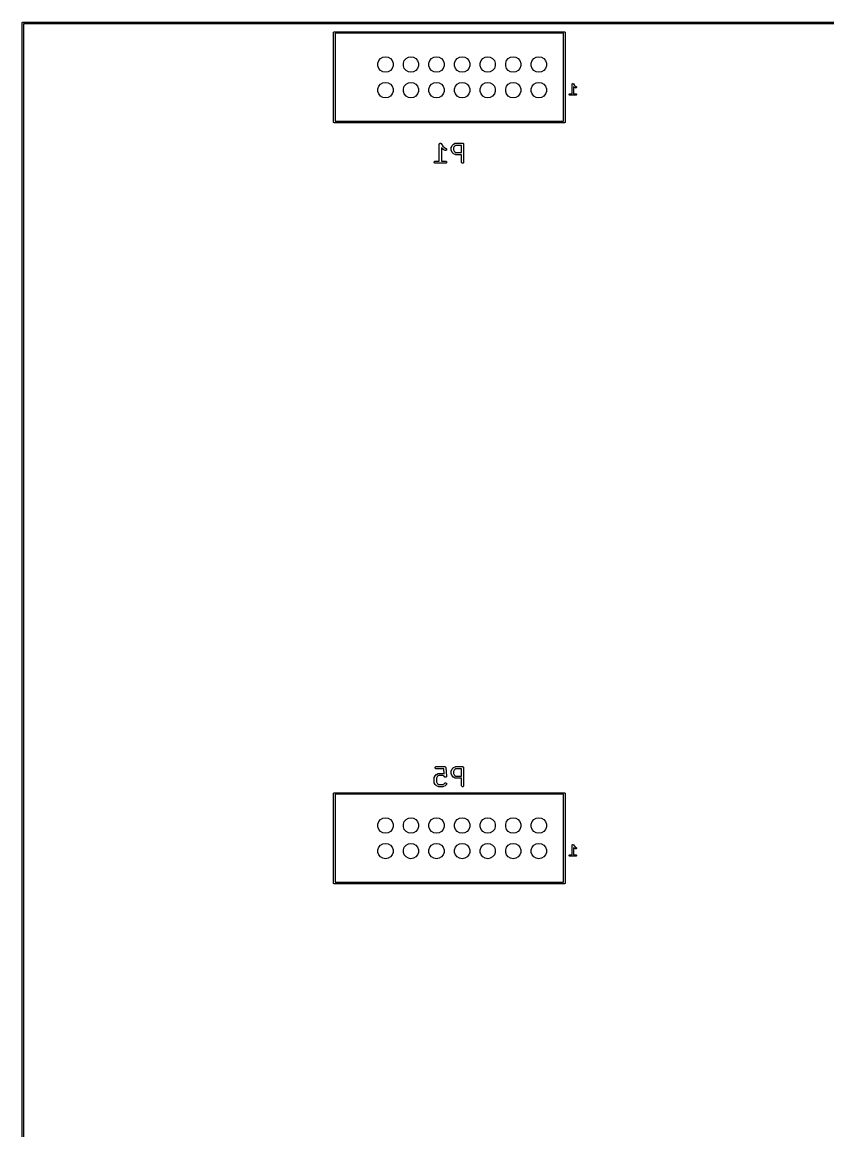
# Model space of a CAD drawing. Extents: x 25 to 346, y -457 to -16.
# Drawn here: x 25.3 to 105.4, y -126.5 to -16.4 of the extents above; entities that cross this region are included whole.
import ezdxf

# ---------------------------------------------------------------- set-up
doc = ezdxf.new("R2010")
doc.units = 0
doc.header["$MEASUREMENT"] = 0
doc.layers.add('BLACK', color=7, linetype='CONTINUOUS')

msp = doc.modelspace()

# ---------------------------------------------------------------- linework, layer by layer
at = {"layer": 'Black'}
for p, q in [((25.325, -16.51), (25.3261, -16.5035)), ((25.3261, -16.497), (25.3284, -16.4908)), ((25.3261, -16.5035), (25.3261, -16.497)), ((25.3284, -16.4908), (25.3295, -16.4843)), ((25.3295, -16.4843), (25.3328, -16.4787)), ((25.3328, -16.4787), (25.335, -16.4725)), ((25.335, -16.4725), (25.3393, -16.4675)), ((25.3393, -16.4675), (25.3425, -16.4618)), ((25.3425, -16.4618), (25.3476, -16.4576)), ((25.3476, -16.4576), (25.3518, -16.4525)), ((25.3518, -16.4525), (25.3575, -16.4493)), ((25.3575, -16.4493), (25.3625, -16.445)), ((25.3625, -16.445), (25.3687, -16.4428)), ((25.3687, -16.4428), (25.3743, -16.4395)), ((25.3743, -16.4395), (25.3808, -16.4384)), ((25.3808, -16.4384), (25.387, -16.4361)), ((25.387, -16.4361), (25.3935, -16.4361)), ((25.3935, -16.4361), (25.4, -16.435)), ((25.4, -16.435), (345.44, -16.435)), ((25.325, -456.565), (25.325, -16.51)), ((25.475, -16.585), (25.475, -456.49)), ((345.365, -16.585), (25.475, -16.585)), ((56.2622, -17.4625), (56.2633, -17.456)), ((56.2622, -26.3525), (56.2622, -17.4625)), ((56.2633, -17.4495), (56.2656, -17.4433)), ((56.2633, -17.456), (56.2633, -17.4495)), ((56.2656, -17.4433), (56.2667, -17.4368)), ((56.2667, -17.4368), (56.27, -17.4312)), ((56.27, -17.4312), (56.2722, -17.425)), ((56.2722, -17.425), (56.2765, -17.42)), ((56.2765, -17.42), (56.2797, -17.4143)), ((56.2797, -17.4143), (56.2848, -17.4101)), ((56.2848, -17.4101), (56.289, -17.405)), ((56.289, -17.405), (56.2947, -17.4018)), ((56.2947, -17.4018), (56.2997, -17.3975)), ((56.2997, -17.3975), (56.3059, -17.3953)), ((56.3059, -17.3953), (56.3115, -17.392)), ((56.3115, -17.392), (56.318, -17.3909)), ((56.318, -17.3909), (56.3242, -17.3886)), ((56.3242, -17.3886), (56.3307, -17.3886)), ((56.3307, -17.3886), (56.3372, -17.3875)), ((56.3372, -17.3875), (79.1972, -17.3875)), ((56.4122, -17.5375), (56.4122, -26.2775)), ((79.1222, -17.5375), (56.4122, -17.5375)), ((79.1222, -26.2775), (79.1222, -17.5375)), ((79.1972, -17.3875), (79.2037, -17.3886)), ((79.2037, -17.3886), (79.2102, -17.3886)), ((79.2102, -17.3886), (79.2164, -17.3909)), ((79.2164, -17.3909), (79.2229, -17.392)), ((79.2229, -17.392), (79.2285, -17.3953)), ((79.2285, -17.3953), (79.2347, -17.3975)), ((79.2347, -17.3975), (79.2397, -17.4018)), ((79.2397, -17.4018), (79.2454, -17.405)), ((79.2454, -17.405), (79.2496, -17.4101)), ((79.2496, -17.4101), (79.2547, -17.4143)), ((79.2547, -17.4143), (79.2579, -17.42)), ((79.2579, -17.42), (79.2622, -17.425)), ((79.2622, -17.425), (79.2644, -17.4312)), ((79.2644, -17.4312), (79.2677, -17.4368)), ((79.2677, -17.4368), (79.2688, -17.4433)), ((79.2688, -17.4433), (79.2711, -17.4495)), ((79.2711, -17.4495), (79.2711, -17.456)), ((79.2711, -17.456), (79.2722, -17.4625)), ((79.2722, -17.4625), (79.2722, -26.3525)), ((60.6639, -20.5047), (60.7548, -20.255)), ((60.6639, -20.7703), (60.6639, -20.5047)), ((60.7548, -21.02), (60.6639, -20.7703)), ((60.7548, -20.255), (60.9255, -20.0515)), ((60.9255, -20.0515), (61.1556, -19.9187)), ((61.1556, -19.9187), (61.4172, -19.8726)), ((61.4172, -19.8726), (61.6788, -19.9187)), ((61.6788, -19.9187), (61.9089, -20.0515)), ((61.9089, -20.0515), (62.0796, -20.255)), ((62.0796, -20.255), (62.1705, -20.5047)), ((62.1705, -20.7703), (62.0796, -21.02)), ((62.1705, -20.5047), (62.1705, -20.7703)), ((63.2039, -20.5047), (63.2948, -20.255)), ((63.2039, -20.7703), (63.2039, -20.5047)), ((63.2948, -21.02), (63.2039, -20.7703)), ((63.2948, -20.255), (63.4655, -20.0515)), ((63.4655, -20.0515), (63.6956, -19.9187)), ((63.6956, -19.9187), (63.9572, -19.8726)), ((63.9572, -19.8726), (64.2188, -19.9187)), ((64.2188, -19.9187), (64.4489, -20.0515)), ((64.4489, -20.0515), (64.6196, -20.255)), ((64.6196, -20.255), (64.7105, -20.5047)), ((64.7105, -20.7703), (64.6196, -21.02)), ((64.7105, -20.5047), (64.7105, -20.7703)), ((65.7439, -20.5047), (65.8348, -20.255)), ((65.7439, -20.7703), (65.7439, -20.5047)), ((65.8348, -21.02), (65.7439, -20.7703)), ((65.8348, -20.255), (66.0055, -20.0515)), ((66.0055, -20.0515), (66.2356, -19.9187)), ((66.2356, -19.9187), (66.4972, -19.8726)), ((66.4972, -19.8726), (66.7588, -19.9187)), ((66.7588, -19.9187), (66.9889, -20.0515)), ((66.9889, -20.0515), (67.1596, -20.255)), ((67.1596, -20.255), (67.2505, -20.5047)), ((67.2505, -20.7703), (67.1596, -21.02)), ((67.2505, -20.5047), (67.2505, -20.7703)), ((68.2839, -20.5047), (68.3748, -20.255)), ((68.2839, -20.7703), (68.2839, -20.5047)), ((68.3748, -21.02), (68.2839, -20.7703)), ((68.3748, -20.255), (68.5455, -20.0515)), ((68.5455, -20.0515), (68.7756, -19.9187)), ((68.7756, -19.9187), (69.0372, -19.8726)), ((69.0372, -19.8726), (69.2988, -19.9187)), ((69.2988, -19.9187), (69.5289, -20.0515)), ((69.5289, -20.0515), (69.6996, -20.255)), ((69.6996, -20.255), (69.7905, -20.5047)), ((69.7905, -20.7703), (69.6996, -21.02)), ((69.7905, -20.5047), (69.7905, -20.7703)), ((70.8239, -20.5047), (70.9148, -20.255)), ((70.8239, -20.7703), (70.8239, -20.5047)), ((70.9148, -21.02), (70.8239, -20.7703)), ((70.9148, -20.255), (71.0855, -20.0515)), ((71.0855, -20.0515), (71.3156, -19.9187)), ((71.3156, -19.9187), (71.5772, -19.8726)), ((71.5772, -19.8726), (71.8388, -19.9187)), ((71.8388, -19.9187), (72.0689, -20.0515)), ((72.0689, -20.0515), (72.2396, -20.255)), ((72.2396, -20.255), (72.3305, -20.5047)), ((72.3305, -20.7703), (72.2396, -21.02)), ((72.3305, -20.5047), (72.3305, -20.7703)), ((73.3639, -20.5047), (73.4548, -20.255)), ((73.3639, -20.7703), (73.3639, -20.5047)), ((73.4548, -21.02), (73.3639, -20.7703)), ((73.4548, -20.255), (73.6255, -20.0515)), ((73.6255, -20.0515), (73.8556, -19.9187)), ((73.8556, -19.9187), (74.1172, -19.8726)), ((74.1172, -19.8726), (74.3788, -19.9187)), ((74.3788, -19.9187), (74.6089, -20.0515)), ((74.6089, -20.0515), (74.7796, -20.255)), ((74.7796, -20.255), (74.8705, -20.5047)), ((74.8705, -20.7703), (74.7796, -21.02)), ((74.8705, -20.5047), (74.8705, -20.7703)), ((75.9039, -20.5047), (75.9948, -20.255)), ((75.9039, -20.7703), (75.9039, -20.5047)), ((75.9948, -21.02), (75.9039, -20.7703)), ((75.9948, -20.255), (76.1655, -20.0515)), ((76.1655, -20.0515), (76.3956, -19.9187)), ((76.3956, -19.9187), (76.6572, -19.8726)), ((76.6572, -19.8726), (76.9188, -19.9187)), ((76.9188, -19.9187), (77.1489, -20.0515)), ((77.1489, -20.0515), (77.3196, -20.255)), ((77.3196, -20.255), (77.4105, -20.5047)), ((77.4105, -20.7703), (77.3196, -21.02)), ((77.4105, -20.5047), (77.4105, -20.7703)), ((60.9255, -21.2235), (60.7548, -21.02)), ((61.1556, -21.3563), (60.9255, -21.2235)), ((61.4172, -21.4024), (61.1556, -21.3563)), ((61.6788, -21.3563), (61.4172, -21.4024)), ((61.9089, -21.2235), (61.6788, -21.3563)), ((62.0796, -21.02), (61.9089, -21.2235)), ((63.4655, -21.2235), (63.2948, -21.02)), ((63.6956, -21.3563), (63.4655, -21.2235)), ((63.9572, -21.4024), (63.6956, -21.3563)), ((64.2188, -21.3563), (63.9572, -21.4024)), ((64.4489, -21.2235), (64.2188, -21.3563)), ((64.6196, -21.02), (64.4489, -21.2235)), ((66.0055, -21.2235), (65.8348, -21.02)), ((66.2356, -21.3563), (66.0055, -21.2235)), ((66.4972, -21.4024), (66.2356, -21.3563)), ((66.7588, -21.3563), (66.4972, -21.4024)), ((66.9889, -21.2235), (66.7588, -21.3563)), ((67.1596, -21.02), (66.9889, -21.2235)), ((68.5455, -21.2235), (68.3748, -21.02)), ((68.7756, -21.3563), (68.5455, -21.2235)), ((69.0372, -21.4024), (68.7756, -21.3563)), ((69.2988, -21.3563), (69.0372, -21.4024)), ((69.5289, -21.2235), (69.2988, -21.3563)), ((69.6996, -21.02), (69.5289, -21.2235)), ((71.0855, -21.2235), (70.9148, -21.02)), ((71.3156, -21.3563), (71.0855, -21.2235)), ((71.5772, -21.4024), (71.3156, -21.3563)), ((71.8388, -21.3563), (71.5772, -21.4024)), ((72.0689, -21.2235), (71.8388, -21.3563)), ((72.2396, -21.02), (72.0689, -21.2235)), ((73.6255, -21.2235), (73.4548, -21.02)), ((73.8556, -21.3563), (73.6255, -21.2235)), ((74.1172, -21.4024), (73.8556, -21.3563)), ((74.3788, -21.3563), (74.1172, -21.4024)), ((74.6089, -21.2235), (74.3788, -21.3563)), ((74.7796, -21.02), (74.6089, -21.2235)), ((76.1655, -21.2235), (75.9948, -21.02)), ((76.3956, -21.3563), (76.1655, -21.2235)), ((76.6572, -21.4024), (76.3956, -21.3563)), ((76.9188, -21.3563), (76.6572, -21.4024)), ((77.1489, -21.2235), (76.9188, -21.3563)), ((77.3196, -21.02), (77.1489, -21.2235)), ((60.6639, -23.0447), (60.7548, -22.795)), ((60.6639, -23.3103), (60.6639, -23.0447)), ((60.7548, -22.795), (60.9255, -22.5915)), ((60.9255, -22.5915), (61.1556, -22.4587)), ((61.1556, -22.4587), (61.4172, -22.4126)), ((61.4172, -22.4126), (61.6788, -22.4587)), ((61.6788, -22.4587), (61.9089, -22.5915)), ((61.9089, -22.5915), (62.0796, -22.795)), ((62.0796, -22.795), (62.1705, -23.0447)), ((62.1705, -23.0447), (62.1705, -23.3103)), ((63.2039, -23.0447), (63.2948, -22.795)), ((63.2039, -23.3103), (63.2039, -23.0447)), ((63.2948, -22.795), (63.4655, -22.5915)), ((63.4655, -22.5915), (63.6956, -22.4587)), ((63.6956, -22.4587), (63.9572, -22.4126)), ((63.9572, -22.4126), (64.2188, -22.4587)), ((64.2188, -22.4587), (64.4489, -22.5915)), ((64.4489, -22.5915), (64.6196, -22.795)), ((64.6196, -22.795), (64.7105, -23.0447)), ((64.7105, -23.0447), (64.7105, -23.3103)), ((65.7439, -23.0447), (65.8348, -22.795)), ((65.7439, -23.3103), (65.7439, -23.0447)), ((65.8348, -22.795), (66.0055, -22.5915)), ((66.0055, -22.5915), (66.2356, -22.4587)), ((66.2356, -22.4587), (66.4972, -22.4126)), ((66.4972, -22.4126), (66.7588, -22.4587)), ((66.7588, -22.4587), (66.9889, -22.5915)), ((66.9889, -22.5915), (67.1596, -22.795)), ((67.1596, -22.795), (67.2505, -23.0447)), ((67.2505, -23.0447), (67.2505, -23.3103)), ((68.2839, -23.0447), (68.3748, -22.795)), ((68.2839, -23.3103), (68.2839, -23.0447)), ((68.3748, -22.795), (68.5455, -22.5915)), ((68.5455, -22.5915), (68.7756, -22.4587)), ((68.7756, -22.4587), (69.0372, -22.4126)), ((69.0372, -22.4126), (69.2988, -22.4587)), ((69.2988, -22.4587), (69.5289, -22.5915)), ((69.5289, -22.5915), (69.6996, -22.795)), ((69.6996, -22.795), (69.7905, -23.0447)), ((69.7905, -23.0447), (69.7905, -23.3103)), ((70.8239, -23.0447), (70.9148, -22.795)), ((70.8239, -23.3103), (70.8239, -23.0447)), ((70.9148, -22.795), (71.0855, -22.5915)), ((71.0855, -22.5915), (71.3156, -22.4587)), ((71.3156, -22.4587), (71.5772, -22.4126)), ((71.5772, -22.4126), (71.8388, -22.4587)), ((71.8388, -22.4587), (72.0689, -22.5915)), ((72.0689, -22.5915), (72.2396, -22.795)), ((72.2396, -22.795), (72.3305, -23.0447)), ((72.3305, -23.0447), (72.3305, -23.3103)), ((73.3639, -23.0447), (73.4548, -22.795)), ((73.3639, -23.3103), (73.3639, -23.0447)), ((73.4548, -22.795), (73.6255, -22.5915)), ((73.6255, -22.5915), (73.8556, -22.4587)), ((73.8556, -22.4587), (74.1172, -22.4126)), ((74.1172, -22.4126), (74.3788, -22.4587)), ((74.3788, -22.4587), (74.6089, -22.5915)), ((74.6089, -22.5915), (74.7796, -22.795)), ((74.7796, -22.795), (74.8705, -23.0447)), ((74.8705, -23.0447), (74.8705, -23.3103)), ((75.9039, -23.0447), (75.9948, -22.795)), ((75.9039, -23.3103), (75.9039, -23.0447)), ((75.9948, -22.795), (76.1655, -22.5915)), ((76.1655, -22.5915), (76.3956, -22.4587)), ((76.3956, -22.4587), (76.6572, -22.4126)), ((76.6572, -22.4126), (76.9188, -22.4587)), ((76.9188, -22.4587), (77.1489, -22.5915)), ((77.1489, -22.5915), (77.3196, -22.795)), ((77.3196, -22.795), (77.4105, -23.0447)), ((77.4105, -23.0447), (77.4105, -23.3103)), ((79.9622, -22.6099), (79.9629, -22.6058)), ((79.9622, -23.5349), (79.9622, -22.6099)), ((79.9627, -22.6016), (79.9652, -22.593)), ((79.9629, -22.6058), (79.9627, -22.6016)), ((79.9652, -22.593), (79.9667, -22.5842)), ((79.9667, -22.5842), (79.9688, -22.5806)), ((79.9688, -22.5806), (79.97, -22.5766)), ((79.97, -22.5766), (79.9753, -22.5694)), ((79.9753, -22.5694), (79.9797, -22.5617)), ((79.9797, -22.5617), (79.9829, -22.559)), ((79.9829, -22.559), (79.9854, -22.5556)), ((79.9854, -22.5556), (79.9928, -22.5507)), ((79.9928, -22.5507), (79.9997, -22.5449)), ((79.9997, -22.5449), (80.0036, -22.5435)), ((80.0036, -22.5435), (80.0071, -22.5412)), ((80.0071, -22.5412), (80.0158, -22.5391)), ((80.0158, -22.5391), (80.0242, -22.536)), ((80.0242, -22.536), (80.0283, -22.536)), ((80.0283, -22.536), (80.0324, -22.535)), ((80.0324, -22.535), (80.0413, -22.536)), ((80.0413, -22.536), (80.0502, -22.536)), ((80.0502, -22.536), (80.0541, -22.5374)), ((80.0541, -22.5374), (80.0583, -22.5379)), ((80.0583, -22.5379), (80.0663, -22.5419)), ((80.0663, -22.5419), (80.0747, -22.5449)), ((80.0747, -22.5449), (80.0779, -22.5476)), ((80.0779, -22.5476), (80.0816, -22.5494)), ((80.0816, -22.5494), (80.0878, -22.5559)), ((80.0878, -22.5559), (80.0947, -22.5617)), ((80.0947, -22.5617), (80.0967, -22.5653)), ((80.0967, -22.5653), (80.0996, -22.5683)), ((80.0996, -22.5683), (80.1907, -22.705)), ((80.1746, -22.901), (80.1122, -22.8386)), ((80.1122, -22.8386), (80.1122, -23.5349)), ((80.1845, -22.9079), (80.1746, -22.901)), ((80.1941, -22.9151), (80.1845, -22.9079)), ((80.1907, -22.705), (80.2721, -22.7863)), ((80.2894, -22.9627), (80.1941, -22.9151)), ((80.2721, -22.7863), (80.3565, -22.8285)), ((80.3143, -22.9701), (80.2894, -22.9627)), ((80.3403, -22.9685), (80.3143, -22.9701)), ((80.3642, -22.9582), (80.3403, -22.9685)), ((80.3565, -22.8285), (80.3774, -22.844)), ((80.3832, -22.9403), (80.3642, -22.9582)), ((80.3774, -22.844), (80.3917, -22.8658)), ((80.3948, -22.917), (80.3832, -22.9403)), ((80.3917, -22.8658), (80.3978, -22.8911)), ((80.3978, -22.8911), (80.3948, -22.917)), ((60.7548, -23.56), (60.6639, -23.3103)), ((60.9255, -23.7635), (60.7548, -23.56)), ((61.1556, -23.8963), (60.9255, -23.7635)), ((61.4172, -23.9424), (61.1556, -23.8963)), ((61.6788, -23.8963), (61.4172, -23.9424)), ((61.9089, -23.7635), (61.6788, -23.8963)), ((62.0796, -23.56), (61.9089, -23.7635)), ((62.1705, -23.3103), (62.0796, -23.56)), ((63.2948, -23.56), (63.2039, -23.3103)), ((63.4655, -23.7635), (63.2948, -23.56)), ((63.6956, -23.8963), (63.4655, -23.7635)), ((63.9572, -23.9424), (63.6956, -23.8963)), ((64.2188, -23.8963), (63.9572, -23.9424)), ((64.4489, -23.7635), (64.2188, -23.8963)), ((64.6196, -23.56), (64.4489, -23.7635)), ((64.7105, -23.3103), (64.6196, -23.56)), ((65.8348, -23.56), (65.7439, -23.3103)), ((66.0055, -23.7635), (65.8348, -23.56)), ((66.2356, -23.8963), (66.0055, -23.7635)), ((66.4972, -23.9424), (66.2356, -23.8963)), ((66.7588, -23.8963), (66.4972, -23.9424)), ((66.9889, -23.7635), (66.7588, -23.8963)), ((67.1596, -23.56), (66.9889, -23.7635)), ((67.2505, -23.3103), (67.1596, -23.56)), ((68.3748, -23.56), (68.2839, -23.3103)), ((68.5455, -23.7635), (68.3748, -23.56)), ((68.7756, -23.8963), (68.5455, -23.7635)), ((69.0372, -23.9424), (68.7756, -23.8963)), ((69.2988, -23.8963), (69.0372, -23.9424)), ((69.5289, -23.7635), (69.2988, -23.8963)), ((69.6996, -23.56), (69.5289, -23.7635)), ((69.7905, -23.3103), (69.6996, -23.56)), ((70.9148, -23.56), (70.8239, -23.3103)), ((71.0855, -23.7635), (70.9148, -23.56)), ((71.3156, -23.8963), (71.0855, -23.7635)), ((71.5772, -23.9424), (71.3156, -23.8963)), ((71.8388, -23.8963), (71.5772, -23.9424)), ((72.0689, -23.7635), (71.8388, -23.8963)), ((72.2396, -23.56), (72.0689, -23.7635)), ((72.3305, -23.3103), (72.2396, -23.56)), ((73.4548, -23.56), (73.3639, -23.3103)), ((73.6255, -23.7635), (73.4548, -23.56)), ((73.8556, -23.8963), (73.6255, -23.7635)), ((74.1172, -23.9424), (73.8556, -23.8963)), ((74.3788, -23.8963), (74.1172, -23.9424)), ((74.6089, -23.7635), (74.3788, -23.8963)), ((74.7796, -23.56), (74.6089, -23.7635)), ((74.8705, -23.3103), (74.7796, -23.56)), ((75.9948, -23.56), (75.9039, -23.3103)), ((76.1655, -23.7635), (75.9948, -23.56)), ((76.3956, -23.8963), (76.1655, -23.7635)), ((76.6572, -23.9424), (76.3956, -23.8963)), ((76.9188, -23.8963), (76.6572, -23.9424)), ((77.1489, -23.7635), (76.9188, -23.8963)), ((77.3196, -23.56), (77.1489, -23.7635)), ((77.4105, -23.3103), (77.3196, -23.56)), ((79.6776, -23.5969), (79.6865, -23.5724)), ((79.6776, -23.6229), (79.6776, -23.5969)), ((79.6865, -23.6474), (79.6776, -23.6229)), ((79.6865, -23.5724), (79.7033, -23.5524)), ((79.7033, -23.6673), (79.6865, -23.6474)), ((79.7033, -23.5524), (79.7258, -23.5394)), ((79.7258, -23.6804), (79.7033, -23.6673)), ((79.7258, -23.5394), (79.7515, -23.5349)), ((79.7515, -23.6849), (79.7258, -23.6804)), ((79.7515, -23.5349), (79.9622, -23.5349)), ((80.3229, -23.6849), (79.7515, -23.6849)), ((80.1122, -23.5349), (80.3229, -23.5349)), ((80.3229, -23.5349), (80.3486, -23.5394)), ((80.3486, -23.6804), (80.3229, -23.6849)), ((80.3486, -23.5394), (80.3711, -23.5524)), ((80.3711, -23.6673), (80.3486, -23.6804)), ((80.3711, -23.5524), (80.3879, -23.5724)), ((80.3879, -23.6474), (80.3711, -23.6673)), ((80.3879, -23.5724), (80.3968, -23.5969)), ((80.3968, -23.6229), (80.3879, -23.6474)), ((80.3968, -23.5969), (80.3968, -23.6229)), ((56.2633, -26.359), (56.2622, -26.3525)), ((56.2633, -26.3655), (56.2633, -26.359)), ((56.2656, -26.3717), (56.2633, -26.3655)), ((56.2667, -26.3782), (56.2656, -26.3717)), ((56.27, -26.3838), (56.2667, -26.3782)), ((56.2722, -26.39), (56.27, -26.3838)), ((56.2765, -26.395), (56.2722, -26.39)), ((56.2797, -26.4007), (56.2765, -26.395)), ((56.2848, -26.4049), (56.2797, -26.4007)), ((56.289, -26.41), (56.2848, -26.4049)), ((56.2947, -26.4132), (56.289, -26.41)), ((56.4122, -26.2775), (79.1222, -26.2775)), ((79.2454, -26.41), (79.2397, -26.4132)), ((79.2496, -26.4049), (79.2454, -26.41)), ((79.2547, -26.4007), (79.2496, -26.4049)), ((79.2579, -26.395), (79.2547, -26.4007)), ((79.2622, -26.39), (79.2579, -26.395)), ((79.2644, -26.3838), (79.2622, -26.39)), ((79.2677, -26.3782), (79.2644, -26.3838)), ((79.2688, -26.3717), (79.2677, -26.3782)), ((79.2711, -26.3655), (79.2688, -26.3717)), ((79.2722, -26.3525), (79.2711, -26.359)), ((79.2711, -26.359), (79.2711, -26.3655)), ((56.2997, -26.4175), (56.2947, -26.4132)), ((56.3059, -26.4197), (56.2997, -26.4175)), ((56.3115, -26.423), (56.3059, -26.4197)), ((56.318, -26.4241), (56.3115, -26.423)), ((56.3242, -26.4264), (56.318, -26.4241)), ((56.3307, -26.4264), (56.3242, -26.4264)), ((56.3372, -26.4275), (56.3307, -26.4264)), ((79.1972, -26.4275), (56.3372, -26.4275)), ((79.2037, -26.4264), (79.1972, -26.4275)), ((79.2102, -26.4264), (79.2037, -26.4264)), ((79.2164, -26.4241), (79.2102, -26.4264)), ((79.2229, -26.423), (79.2164, -26.4241)), ((79.2285, -26.4197), (79.2229, -26.423)), ((79.2347, -26.4175), (79.2285, -26.4197)), ((79.2397, -26.4132), (79.2347, -26.4175)), ((66.7702, -28.5538), (66.7713, -28.5479)), ((66.7702, -30.2239), (66.7702, -28.5538)), ((66.7709, -28.542), (66.7745, -28.5296)), ((66.7713, -28.5479), (66.7709, -28.542)), ((66.7745, -28.5296), (66.7768, -28.5169)), ((66.7768, -28.5169), (66.7798, -28.5117)), ((66.7798, -28.5117), (66.7814, -28.506)), ((66.7814, -28.506), (66.7891, -28.4956)), ((66.7891, -28.4956), (66.7955, -28.4844)), ((66.7955, -28.4844), (66.8001, -28.4806)), ((66.8001, -28.4806), (66.8036, -28.4758)), ((66.8036, -28.4758), (66.8144, -28.4686)), ((66.8144, -28.4686), (66.8242, -28.4603)), ((66.8242, -28.4603), (66.8298, -28.4583)), ((66.8298, -28.4583), (66.8348, -28.455)), ((66.8348, -28.455), (66.8473, -28.4519)), ((66.8473, -28.4519), (66.8595, -28.4475)), ((66.8595, -28.4475), (66.8654, -28.4475)), ((66.8654, -28.4475), (66.8713, -28.4461)), ((66.8713, -28.4461), (66.8841, -28.4475)), ((66.8841, -28.4475), (66.8969, -28.4475)), ((66.8969, -28.4475), (66.9026, -28.4496)), ((66.9026, -28.4496), (66.9085, -28.4502)), ((66.9085, -28.4502), (66.9201, -28.4559)), ((66.9201, -28.4559), (66.9322, -28.4603)), ((66.9322, -28.4603), (66.9368, -28.4642)), ((66.9368, -28.4642), (66.9421, -28.4668)), ((66.9421, -28.4668), (66.951, -28.4762)), ((66.951, -28.4762), (66.9609, -28.4844)), ((66.9609, -28.4844), (66.9639, -28.4896)), ((66.9639, -28.4896), (66.968, -28.494)), ((66.968, -28.494), (67.1314, -28.7391)), ((68.0719, -28.6468), (68.1565, -28.5622)), ((68.1565, -28.5622), (68.1707, -28.5523)), ((68.1707, -28.5523), (68.1846, -28.5419)), ((68.1846, -28.5419), (68.3539, -28.4573)), ((68.3539, -28.4573), (68.3599, -28.4555)), ((68.3599, -28.4555), (68.3653, -28.4524)), ((68.3653, -28.4524), (68.3777, -28.4502)), ((68.3777, -28.4502), (68.3899, -28.4466)), ((68.3899, -28.4466), (68.3961, -28.447)), ((68.3961, -28.447), (68.4022, -28.4459)), ((68.4022, -28.4459), (69.0795, -28.4459)), ((69.0795, -28.4459), (69.0888, -28.4475)), ((69.0888, -28.4475), (69.0983, -28.4475)), ((69.0983, -28.4475), (69.1072, -28.4508)), ((69.1072, -28.4508), (69.1165, -28.4524)), ((69.1165, -28.4524), (69.1246, -28.4571)), ((69.1246, -28.4571), (69.1335, -28.4603)), ((69.1335, -28.4603), (69.1407, -28.4664)), ((69.1407, -28.4664), (69.1489, -28.4711)), ((69.1489, -28.4711), (69.155, -28.4784)), ((69.155, -28.4784), (69.1622, -28.4844)), ((69.1622, -28.4844), (69.1669, -28.4926)), ((69.1669, -28.4926), (69.173, -28.4999)), ((69.173, -28.4999), (69.1762, -28.5087)), ((69.1762, -28.5087), (69.181, -28.5169)), ((69.181, -28.5169), (69.1826, -28.5262)), ((69.1826, -28.5262), (69.1858, -28.5351)), ((69.1858, -28.5351), (69.1858, -28.5445)), ((69.1858, -28.5445), (69.1875, -28.5538)), ((69.1875, -28.5538), (69.1875, -30.3318)), ((67.1405, -29.0535), (66.9861, -28.8991)), ((66.9861, -28.8991), (66.9861, -30.2239)), ((67.1314, -28.7391), (67.2808, -28.8884)), ((67.1547, -29.0634), (67.1405, -29.0535)), ((67.1686, -29.0737), (67.1547, -29.0634)), ((67.3379, -29.1584), (67.1686, -29.0737)), ((67.2808, -28.8884), (67.4345, -28.9653)), ((67.3739, -29.1691), (67.3379, -29.1584)), ((67.4113, -29.1668), (67.3739, -29.1691)), ((67.4457, -29.1519), (67.4113, -29.1668)), ((67.4345, -28.9653), (67.4646, -28.9876)), ((67.4729, -29.1261), (67.4457, -29.1519)), ((67.4646, -28.9876), (67.4852, -29.0189)), ((67.4897, -29.0926), (67.4729, -29.1261)), ((67.4852, -29.0189), (67.494, -29.0554)), ((67.494, -29.0554), (67.4897, -29.0926)), ((67.9556, -28.8925), (67.9567, -28.8864)), ((67.9556, -29.1465), (67.9556, -28.8925)), ((67.9567, -29.1526), (67.9556, -29.1465)), ((67.9563, -28.8802), (67.9599, -28.868)), ((67.9567, -28.8864), (67.9563, -28.8802)), ((67.9563, -29.1588), (67.9567, -29.1526)), ((67.9599, -29.171), (67.9563, -29.1588)), ((67.9599, -28.868), (67.9621, -28.8556)), ((67.9621, -29.1834), (67.9599, -29.171)), ((67.9621, -28.8556), (67.9652, -28.8502)), ((67.9652, -29.1888), (67.9621, -29.1834)), ((67.9652, -28.8502), (67.967, -28.8442)), ((67.967, -29.1948), (67.9652, -29.1888)), ((67.967, -28.8442), (68.0516, -28.6749)), ((68.0516, -29.3641), (67.967, -29.1948)), ((68.0516, -28.6749), (68.0619, -28.661)), ((68.0619, -29.378), (68.0516, -29.3641)), ((68.0619, -28.661), (68.0719, -28.6468)), ((68.0719, -29.3922), (68.0619, -29.378)), ((68.1565, -29.4768), (68.0719, -29.3922)), ((68.1707, -29.4867), (68.1565, -29.4768)), ((68.1846, -29.4971), (68.1707, -29.4867)), ((68.2369, -28.7871), (68.1715, -28.918)), ((68.1715, -28.918), (68.1715, -29.121)), ((68.1715, -29.121), (68.2369, -29.2519)), ((68.3539, -29.5817), (68.1846, -29.4971)), ((68.2968, -28.7272), (68.2369, -28.7871)), ((68.2369, -29.2519), (68.2968, -29.3118)), ((68.4277, -28.6618), (68.2968, -28.7272)), ((68.2968, -29.3118), (68.4277, -29.3772)), ((68.3599, -29.5835), (68.3539, -29.5817)), ((68.3653, -29.5866), (68.3599, -29.5835)), ((68.3777, -29.5888), (68.3653, -29.5866)), ((68.3899, -29.5924), (68.3777, -29.5888)), ((68.3961, -29.592), (68.3899, -29.5924)), ((68.4022, -29.5931), (68.3961, -29.592)), ((68.9716, -29.5931), (68.4022, -29.5931)), ((68.9716, -28.6618), (68.4277, -28.6618)), ((68.4277, -29.3772), (68.9716, -29.3772)), ((68.9716, -29.3772), (68.9716, -28.6618)), ((68.9716, -30.3318), (68.9716, -29.5931)), ((66.2639, -30.3131), (66.2767, -30.2779)), ((66.2639, -30.3506), (66.2639, -30.3131)), ((66.2767, -30.3858), (66.2639, -30.3506)), ((66.2767, -30.2779), (66.3008, -30.2491)), ((66.3008, -30.4145), (66.2767, -30.3858)), ((66.3008, -30.2491), (66.3333, -30.2304)), ((66.3333, -30.4333), (66.3008, -30.4145)), ((66.3333, -30.2304), (66.3702, -30.2239)), ((66.3702, -30.4398), (66.3333, -30.4333)), ((66.3702, -30.2239), (66.7702, -30.2239)), ((67.3862, -30.4398), (66.3702, -30.4398)), ((66.9861, -30.2239), (67.3862, -30.2239)), ((67.3862, -30.2239), (67.4231, -30.2304)), ((67.4231, -30.4333), (67.3862, -30.4398)), ((67.4231, -30.2304), (67.4556, -30.2491)), ((67.4556, -30.4145), (67.4231, -30.4333)), ((67.4556, -30.2491), (67.4797, -30.2779)), ((67.4797, -30.3858), (67.4556, -30.4145)), ((67.4797, -30.2779), (67.4925, -30.3131)), ((67.4925, -30.3506), (67.4797, -30.3858)), ((67.4925, -30.3131), (67.4925, -30.3506)), ((68.9781, -30.3688), (68.9716, -30.3318)), ((68.9968, -30.4012), (68.9781, -30.3688)), ((69.0256, -30.4253), (68.9968, -30.4012)), ((69.0608, -30.4381), (69.0256, -30.4253)), ((69.0983, -30.4381), (69.0608, -30.4381)), ((69.1335, -30.4253), (69.0983, -30.4381)), ((69.1622, -30.4012), (69.1335, -30.4253)), ((69.181, -30.3688), (69.1622, -30.4012)), ((69.1875, -30.3318), (69.181, -30.3688)), ((66.2736, -91.4087), (66.3583, -91.2393)), ((66.3486, -90.4222), (66.3614, -90.387)), ((66.3486, -90.4597), (66.3486, -90.4222)), ((66.3614, -90.4949), (66.3486, -90.4597)), ((66.3583, -91.2393), (66.3686, -91.2254)), ((66.3614, -90.387), (66.3855, -90.3582)), ((66.3855, -90.5236), (66.3614, -90.4949)), ((66.3686, -91.2254), (66.3785, -91.2113)), ((66.3785, -91.2113), (66.4632, -91.1266)), ((66.3855, -90.3582), (66.4179, -90.3395)), ((66.4179, -90.5424), (66.3855, -90.5236)), ((66.4179, -90.3395), (66.4549, -90.333)), ((66.4549, -90.5489), (66.4179, -90.5424)), ((66.4549, -90.333), (67.3015, -90.333)), ((67.2038, -90.5489), (66.4549, -90.5489)), ((66.4632, -91.1266), (66.4774, -91.1167)), ((66.4774, -91.1167), (66.4913, -91.1064)), ((66.4913, -91.1064), (66.6606, -91.0217)), ((66.6035, -91.2917), (66.5436, -91.3515)), ((66.7343, -91.2262), (66.6035, -91.2917)), ((66.6606, -91.0217), (66.6666, -91.0199)), ((66.6666, -91.0199), (66.6719, -91.0168)), ((66.6719, -91.0168), (66.6844, -91.0146)), ((66.6844, -91.0146), (66.6965, -91.011)), ((66.6965, -91.011), (66.7027, -91.0114)), ((66.7027, -91.0114), (66.7089, -91.0103)), ((66.7089, -91.0103), (67.1322, -91.0103)), ((67.1067, -91.2262), (66.7343, -91.2262)), ((67.2376, -91.2917), (67.1067, -91.2262)), ((67.1322, -91.0103), (67.1383, -91.0114)), ((67.1383, -91.0114), (67.1445, -91.011)), ((67.1445, -91.011), (67.1567, -91.0146)), ((67.1567, -91.0146), (67.1691, -91.0168)), ((67.1691, -91.0168), (67.1745, -91.0199)), ((67.1745, -91.0199), (67.1805, -91.0217)), ((67.1805, -91.0217), (67.2548, -91.0589)), ((67.2548, -91.0589), (67.2038, -90.5489)), ((67.3099, -91.3639), (67.2376, -91.2917)), ((67.3015, -90.333), (67.3055, -90.3337)), ((67.3055, -90.3337), (67.3096, -90.3333)), ((67.3096, -90.3333), (67.3239, -90.3369)), ((67.3239, -90.3369), (67.3385, -90.3395)), ((67.3385, -90.3395), (67.342, -90.3415)), ((67.342, -90.3415), (67.3459, -90.3425)), ((67.3459, -90.3425), (67.3581, -90.3509)), ((67.3581, -90.3509), (67.3709, -90.3582)), ((67.3709, -90.3582), (67.3735, -90.3614)), ((67.3735, -90.3614), (67.3769, -90.3637)), ((67.3769, -90.3637), (67.3855, -90.3756)), ((67.3855, -90.3756), (67.395, -90.387)), ((67.395, -90.387), (67.3964, -90.3908)), ((67.3964, -90.3908), (67.3988, -90.3941)), ((67.3988, -90.3941), (67.4028, -90.4083)), ((67.4028, -90.4083), (67.4078, -90.4222)), ((67.4078, -90.4222), (67.4078, -90.4263)), ((67.4078, -90.4263), (67.4089, -90.4302)), ((67.4089, -90.4302), (67.4936, -91.2769)), ((67.4828, -91.332), (67.4754, -91.3484)), ((67.4905, -91.3155), (67.4828, -91.332)), ((67.4908, -91.3142), (67.4905, -91.3149)), ((67.4905, -91.3149), (67.4905, -91.3155)), ((67.4922, -91.2962), (67.4908, -91.3142)), ((67.4937, -91.2782), (67.4922, -91.2962)), ((67.4936, -91.2769), (67.4936, -91.2775)), ((67.4936, -91.2775), (67.4937, -91.2782)), ((67.9556, -90.7796), (67.9567, -90.7735)), ((67.9556, -91.0336), (67.9556, -90.7796)), ((67.9567, -91.0397), (67.9556, -91.0336)), ((67.9563, -90.7673), (67.9599, -90.7551)), ((67.9567, -90.7735), (67.9563, -90.7673)), ((67.9563, -91.0459), (67.9567, -91.0397)), ((67.9599, -91.0581), (67.9563, -91.0459)), ((67.9599, -90.7551), (67.9621, -90.7427)), ((67.9621, -91.0705), (67.9599, -91.0581)), ((67.9621, -90.7427), (67.9652, -90.7373)), ((67.9652, -91.0759), (67.9621, -91.0705)), ((67.9652, -90.7373), (67.967, -90.7313)), ((67.967, -91.0819), (67.9652, -91.0759)), ((67.967, -90.7313), (68.0516, -90.562)), ((68.0516, -91.2512), (67.967, -91.0819)), ((68.0516, -90.562), (68.0619, -90.5481)), ((68.0619, -91.2651), (68.0516, -91.2512)), ((68.0619, -90.5481), (68.0719, -90.5339)), ((68.0719, -91.2793), (68.0619, -91.2651)), ((68.0719, -90.5339), (68.1565, -90.4493)), ((68.1565, -91.3639), (68.0719, -91.2793)), ((68.1565, -90.4493), (68.1707, -90.4394)), ((68.1707, -90.4394), (68.1846, -90.429)), ((68.2369, -90.6742), (68.1715, -90.8051)), ((68.1715, -90.8051), (68.1715, -91.0081)), ((68.1715, -91.0081), (68.2369, -91.139)), ((68.1846, -90.429), (68.3539, -90.3444)), ((68.2968, -90.6143), (68.2369, -90.6742)), ((68.2369, -91.139), (68.2968, -91.1989)), ((68.4277, -90.5489), (68.2968, -90.6143)), ((68.2968, -91.1989), (68.4277, -91.2643)), ((68.3539, -90.3444), (68.3599, -90.3426)), ((68.3599, -90.3426), (68.3653, -90.3395)), ((68.3653, -90.3395), (68.3777, -90.3373)), ((68.3777, -90.3373), (68.3899, -90.3337)), ((68.3899, -90.3337), (68.3961, -90.3341)), ((68.3961, -90.3341), (68.4022, -90.333)), ((68.4022, -90.333), (69.0795, -90.333)), ((68.9716, -90.5489), (68.4277, -90.5489)), ((68.4277, -91.2643), (68.9716, -91.2643)), ((68.9716, -91.2643), (68.9716, -90.5489)), ((69.0795, -90.333), (69.0888, -90.3346)), ((69.0888, -90.3346), (69.0983, -90.3346)), ((69.0983, -90.3346), (69.1072, -90.3379)), ((69.1072, -90.3379), (69.1165, -90.3395)), ((69.1165, -90.3395), (69.1246, -90.3442)), ((69.1246, -90.3442), (69.1335, -90.3474)), ((69.1335, -90.3474), (69.1407, -90.3535)), ((69.1407, -90.3535), (69.1489, -90.3582)), ((69.1489, -90.3582), (69.155, -90.3655)), ((69.155, -90.3655), (69.1622, -90.3715)), ((69.1622, -90.3715), (69.1669, -90.3797)), ((69.1669, -90.3797), (69.173, -90.387)), ((69.173, -90.387), (69.1762, -90.3958)), ((69.1762, -90.3958), (69.181, -90.404)), ((69.181, -90.404), (69.1826, -90.4133)), ((69.1826, -90.4133), (69.1858, -90.4222)), ((69.1858, -90.4222), (69.1858, -90.4316)), ((69.1858, -90.4316), (69.1875, -90.4409)), ((69.1875, -90.4409), (69.1875, -92.2189)), ((66.2622, -91.4569), (66.2633, -91.4508)), ((66.2622, -91.8803), (66.2622, -91.4569)), ((66.2633, -91.8864), (66.2622, -91.8803)), ((66.263, -91.4446), (66.2666, -91.4325)), ((66.2633, -91.4508), (66.263, -91.4446)), ((66.263, -91.8926), (66.2633, -91.8864)), ((66.2666, -91.9047), (66.263, -91.8926)), ((66.2666, -91.4325), (66.2688, -91.42)), ((66.2688, -91.9172), (66.2666, -91.9047)), ((66.2688, -91.42), (66.2719, -91.4146)), ((66.2719, -91.9226), (66.2688, -91.9172)), ((66.2719, -91.4146), (66.2736, -91.4087)), ((66.2736, -91.9285), (66.2719, -91.9226)), ((66.3583, -92.0979), (66.2736, -91.9285)), ((66.3686, -92.1118), (66.3583, -92.0979)), ((66.3785, -92.1259), (66.3686, -92.1118)), ((66.4632, -92.2106), (66.3785, -92.1259)), ((66.4774, -92.2205), (66.4632, -92.2106)), ((66.4913, -92.2308), (66.4774, -92.2205)), ((66.5436, -91.3515), (66.4781, -91.4824)), ((66.4781, -91.4824), (66.4781, -91.8548)), ((66.4781, -91.8548), (66.5436, -91.9857)), ((66.6606, -92.3155), (66.4913, -92.2308)), ((66.5436, -91.9857), (66.6035, -92.0455)), ((66.6035, -92.0455), (66.7343, -92.111)), ((66.6666, -92.3173), (66.6606, -92.3155)), ((66.6719, -92.3204), (66.6666, -92.3173)), ((66.6844, -92.3226), (66.6719, -92.3204)), ((66.6965, -92.3262), (66.6844, -92.3226)), ((66.7027, -92.3258), (66.6965, -92.3262)), ((66.7089, -92.3269), (66.7027, -92.3258)), ((67.1322, -92.3269), (66.7089, -92.3269)), ((66.7343, -92.111), (67.1067, -92.111)), ((67.1067, -92.111), (67.2376, -92.0455)), ((67.1383, -92.3258), (67.1322, -92.3269)), ((67.1445, -92.3262), (67.1383, -92.3258)), ((67.1567, -92.3226), (67.1445, -92.3262)), ((67.1691, -92.3204), (67.1567, -92.3226)), ((67.1745, -92.3173), (67.1691, -92.3204)), ((67.1805, -92.3155), (67.1745, -92.3173)), ((67.3498, -92.2308), (67.1805, -92.3155)), ((67.2376, -92.0455), (67.3099, -91.9733)), ((67.3104, -91.3643), (67.3099, -91.3639)), ((67.3099, -91.9733), (67.3406, -91.9518)), ((67.3108, -91.3649), (67.3104, -91.3643)), ((67.3257, -91.3751), (67.3108, -91.3649)), ((67.3406, -91.3854), (67.3257, -91.3751)), ((67.3412, -91.3856), (67.3406, -91.3854)), ((67.3406, -91.9518), (67.3768, -91.9421)), ((67.3418, -91.386), (67.3412, -91.3856)), ((67.3593, -91.3905), (67.3418, -91.386)), ((67.3637, -92.2205), (67.3498, -92.2308)), ((67.3768, -91.3951), (67.3593, -91.3905)), ((67.3779, -92.2106), (67.3637, -92.2205)), ((67.3775, -91.3951), (67.3768, -91.3951)), ((67.3768, -91.9421), (67.4141, -91.9453)), ((67.3781, -91.3952), (67.3775, -91.3951)), ((67.4625, -92.1259), (67.3779, -92.2106)), ((67.3961, -91.3934), (67.3781, -91.3952)), ((67.4141, -91.3919), (67.3961, -91.3934)), ((67.4148, -91.3916), (67.4141, -91.3919)), ((67.4141, -91.9453), (67.4481, -91.9612)), ((67.4154, -91.3915), (67.4148, -91.3916)), ((67.4317, -91.3837), (67.4154, -91.3915)), ((67.4481, -91.376), (67.4317, -91.3837)), ((67.4486, -91.3755), (67.4481, -91.376)), ((67.4481, -91.9612), (67.4746, -91.9877)), ((67.4492, -91.3753), (67.4486, -91.3755)), ((67.4618, -91.3623), (67.4492, -91.3753)), ((67.4746, -91.3495), (67.4618, -91.3623)), ((67.484, -92.0952), (67.4625, -92.1259)), ((67.4749, -91.3489), (67.4746, -91.3495)), ((67.4746, -91.9877), (67.4905, -92.0217)), ((67.4754, -91.3484), (67.4749, -91.3489)), ((67.4937, -92.059), (67.484, -92.0952)), ((67.4905, -92.0217), (67.4937, -92.059)), ((68.1707, -91.3738), (68.1565, -91.3639)), ((68.1846, -91.3842), (68.1707, -91.3738)), ((68.3539, -91.4688), (68.1846, -91.3842)), ((68.3599, -91.4706), (68.3539, -91.4688)), ((68.3653, -91.4737), (68.3599, -91.4706)), ((68.3777, -91.4759), (68.3653, -91.4737)), ((68.3899, -91.4795), (68.3777, -91.4759)), ((68.3961, -91.4791), (68.3899, -91.4795)), ((68.4022, -91.4802), (68.3961, -91.4791)), ((68.9716, -91.4802), (68.4022, -91.4802)), ((68.9716, -92.2189), (68.9716, -91.4802)), ((68.9781, -92.2559), (68.9716, -92.2189)), ((68.9968, -92.2883), (68.9781, -92.2559)), ((69.0256, -92.3124), (68.9968, -92.2883)), ((69.0608, -92.3252), (69.0256, -92.3124)), ((69.0983, -92.3252), (69.0608, -92.3252)), ((69.1335, -92.3124), (69.0983, -92.3252)), ((69.1622, -92.2883), (69.1335, -92.3124)), ((69.181, -92.2559), (69.1622, -92.2883)), ((69.1875, -92.2189), (69.181, -92.2559)), ((56.2622, -93.0021), (56.2633, -92.9956)), ((56.2622, -101.892), (56.2622, -93.0021)), ((56.2633, -92.9891), (56.2656, -92.9829)), ((56.2633, -92.9956), (56.2633, -92.9891)), ((56.2656, -92.9829), (56.2667, -92.9764)), ((56.2667, -92.9764), (56.27, -92.9708)), ((56.27, -92.9708), (56.2722, -92.9646)), ((56.2722, -92.9646), (56.2765, -92.9596)), ((56.2765, -92.9596), (56.2797, -92.9539)), ((56.2797, -92.9539), (56.2848, -92.9497)), ((56.2848, -92.9497), (56.289, -92.9446)), ((56.289, -92.9446), (56.2947, -92.9414)), ((56.2947, -92.9414), (56.2997, -92.9371)), ((56.2997, -92.9371), (56.3059, -92.9349)), ((56.3059, -92.9349), (56.3115, -92.9316)), ((56.3115, -92.9316), (56.318, -92.9305)), ((56.318, -92.9305), (56.3242, -92.9282)), ((56.3242, -92.9282), (56.3307, -92.9282)), ((56.3307, -92.9282), (56.3372, -92.9271)), ((56.3372, -92.9271), (79.1972, -92.9271)), ((56.4122, -93.0771), (56.4122, -101.817)), ((79.1222, -93.0771), (56.4122, -93.0771)), ((79.1222, -101.817), (79.1222, -93.0771)), ((79.1972, -92.9271), (79.2037, -92.9282)), ((79.2037, -92.9282), (79.2102, -92.9282)), ((79.2102, -92.9282), (79.2164, -92.9305)), ((79.2164, -92.9305), (79.2229, -92.9316)), ((79.2229, -92.9316), (79.2285, -92.9349)), ((79.2285, -92.9349), (79.2347, -92.9371)), ((79.2347, -92.9371), (79.2397, -92.9414)), ((79.2397, -92.9414), (79.2454, -92.9446)), ((79.2454, -92.9446), (79.2496, -92.9497)), ((79.2496, -92.9497), (79.2547, -92.9539)), ((79.2547, -92.9539), (79.2579, -92.9596)), ((79.2579, -92.9596), (79.2622, -92.9646)), ((79.2622, -92.9646), (79.2644, -92.9708)), ((79.2644, -92.9708), (79.2677, -92.9764)), ((79.2677, -92.9764), (79.2688, -92.9829)), ((79.2688, -92.9829), (79.2711, -92.9891)), ((79.2711, -92.9891), (79.2711, -92.9956)), ((79.2711, -92.9956), (79.2722, -93.0021)), ((79.2722, -93.0021), (79.2722, -101.892)), ((60.7548, -95.7946), (60.9255, -95.5911)), ((60.9255, -95.5911), (61.1556, -95.4583)), ((61.1556, -95.4583), (61.4172, -95.4122)), ((61.4172, -95.4122), (61.6788, -95.4583)), ((61.6788, -95.4583), (61.9089, -95.5911)), ((61.9089, -95.5911), (62.0796, -95.7946)), ((63.2948, -95.7946), (63.4655, -95.5911)), ((63.4655, -95.5911), (63.6956, -95.4583)), ((63.6956, -95.4583), (63.9572, -95.4122)), ((63.9572, -95.4122), (64.2188, -95.4583)), ((64.2188, -95.4583), (64.4489, -95.5911)), ((64.4489, -95.5911), (64.6196, -95.7946)), ((65.8348, -95.7946), (66.0055, -95.5911)), ((66.0055, -95.5911), (66.2356, -95.4583)), ((66.2356, -95.4583), (66.4972, -95.4122)), ((66.4972, -95.4122), (66.7588, -95.4583)), ((66.7588, -95.4583), (66.9889, -95.5911)), ((66.9889, -95.5911), (67.1596, -95.7946)), ((68.3748, -95.7946), (68.5455, -95.5911)), ((68.5455, -95.5911), (68.7756, -95.4583)), ((68.7756, -95.4583), (69.0372, -95.4122)), ((69.0372, -95.4122), (69.2988, -95.4583)), ((69.2988, -95.4583), (69.5289, -95.5911)), ((69.5289, -95.5911), (69.6996, -95.7946)), ((70.9148, -95.7946), (71.0855, -95.5911)), ((71.0855, -95.5911), (71.3156, -95.4583)), ((71.3156, -95.4583), (71.5772, -95.4122)), ((71.5772, -95.4122), (71.8388, -95.4583)), ((71.8388, -95.4583), (72.0689, -95.5911)), ((72.0689, -95.5911), (72.2396, -95.7946)), ((73.4548, -95.7946), (73.6255, -95.5911)), ((73.6255, -95.5911), (73.8556, -95.4583)), ((73.8556, -95.4583), (74.1172, -95.4122)), ((74.1172, -95.4122), (74.3788, -95.4583)), ((74.3788, -95.4583), (74.6089, -95.5911)), ((74.6089, -95.5911), (74.7796, -95.7946)), ((75.9948, -95.7946), (76.1655, -95.5911)), ((76.1655, -95.5911), (76.3956, -95.4583)), ((76.3956, -95.4583), (76.6572, -95.4122)), ((76.6572, -95.4122), (76.9188, -95.4583)), ((76.9188, -95.4583), (77.1489, -95.5911)), ((77.1489, -95.5911), (77.3196, -95.7946)), ((60.6639, -96.0443), (60.7548, -95.7946)), ((60.6639, -96.3099), (60.6639, -96.0443)), ((60.7548, -96.5596), (60.6639, -96.3099)), ((60.9255, -96.7631), (60.7548, -96.5596)), ((61.1556, -96.8959), (60.9255, -96.7631)), ((61.9089, -96.7631), (61.6788, -96.8959)), ((62.0796, -96.5596), (61.9089, -96.7631)), ((62.0796, -95.7946), (62.1705, -96.0443)), ((62.1705, -96.3099), (62.0796, -96.5596)), ((62.1705, -96.0443), (62.1705, -96.3099)), ((63.2039, -96.0443), (63.2948, -95.7946)), ((63.2039, -96.3099), (63.2039, -96.0443)), ((63.2948, -96.5596), (63.2039, -96.3099)), ((63.4655, -96.7631), (63.2948, -96.5596)), ((63.6956, -96.8959), (63.4655, -96.7631)), ((64.4489, -96.7631), (64.2188, -96.8959)), ((64.6196, -96.5596), (64.4489, -96.7631)), ((64.6196, -95.7946), (64.7105, -96.0443)), ((64.7105, -96.3099), (64.6196, -96.5596)), ((64.7105, -96.0443), (64.7105, -96.3099)), ((65.7439, -96.0443), (65.8348, -95.7946)), ((65.7439, -96.3099), (65.7439, -96.0443)), ((65.8348, -96.5596), (65.7439, -96.3099)), ((66.0055, -96.7631), (65.8348, -96.5596)), ((66.2356, -96.8959), (66.0055, -96.7631)), ((66.9889, -96.7631), (66.7588, -96.8959)), ((67.1596, -96.5596), (66.9889, -96.7631)), ((67.1596, -95.7946), (67.2505, -96.0443)), ((67.2505, -96.3099), (67.1596, -96.5596)), ((67.2505, -96.0443), (67.2505, -96.3099)), ((68.2839, -96.0443), (68.3748, -95.7946)), ((68.2839, -96.3099), (68.2839, -96.0443)), ((68.3748, -96.5596), (68.2839, -96.3099)), ((68.5455, -96.7631), (68.3748, -96.5596)), ((68.7756, -96.8959), (68.5455, -96.7631)), ((69.5289, -96.7631), (69.2988, -96.8959)), ((69.6996, -96.5596), (69.5289, -96.7631)), ((69.6996, -95.7946), (69.7905, -96.0443)), ((69.7905, -96.3099), (69.6996, -96.5596)), ((69.7905, -96.0443), (69.7905, -96.3099)), ((70.8239, -96.0443), (70.9148, -95.7946)), ((70.8239, -96.3099), (70.8239, -96.0443)), ((70.9148, -96.5596), (70.8239, -96.3099)), ((71.0855, -96.7631), (70.9148, -96.5596)), ((71.3156, -96.8959), (71.0855, -96.7631)), ((72.0689, -96.7631), (71.8388, -96.8959)), ((72.2396, -96.5596), (72.0689, -96.7631)), ((72.2396, -95.7946), (72.3305, -96.0443)), ((72.3305, -96.3099), (72.2396, -96.5596)), ((72.3305, -96.0443), (72.3305, -96.3099)), ((73.3639, -96.0443), (73.4548, -95.7946)), ((73.3639, -96.3099), (73.3639, -96.0443)), ((73.4548, -96.5596), (73.3639, -96.3099)), ((73.6255, -96.7631), (73.4548, -96.5596)), ((73.8556, -96.8959), (73.6255, -96.7631)), ((74.6089, -96.7631), (74.3788, -96.8959)), ((74.7796, -96.5596), (74.6089, -96.7631)), ((74.7796, -95.7946), (74.8705, -96.0443)), ((74.8705, -96.3099), (74.7796, -96.5596)), ((74.8705, -96.0443), (74.8705, -96.3099)), ((75.9039, -96.0443), (75.9948, -95.7946)), ((75.9039, -96.3099), (75.9039, -96.0443)), ((75.9948, -96.5596), (75.9039, -96.3099)), ((76.1655, -96.7631), (75.9948, -96.5596)), ((76.3956, -96.8959), (76.1655, -96.7631)), ((77.1489, -96.7631), (76.9188, -96.8959)), ((77.3196, -96.5596), (77.1489, -96.7631)), ((77.3196, -95.7946), (77.4105, -96.0443)), ((77.4105, -96.3099), (77.3196, -96.5596)), ((77.4105, -96.0443), (77.4105, -96.3099)), ((61.4172, -96.942), (61.1556, -96.8959)), ((61.6788, -96.8959), (61.4172, -96.942)), ((63.9572, -96.942), (63.6956, -96.8959)), ((64.2188, -96.8959), (63.9572, -96.942)), ((66.4972, -96.942), (66.2356, -96.8959)), ((66.7588, -96.8959), (66.4972, -96.942)), ((69.0372, -96.942), (68.7756, -96.8959)), ((69.2988, -96.8959), (69.0372, -96.942)), ((71.5772, -96.942), (71.3156, -96.8959)), ((71.8388, -96.8959), (71.5772, -96.942)), ((74.1172, -96.942), (73.8556, -96.8959)), ((74.3788, -96.8959), (74.1172, -96.942)), ((76.6572, -96.942), (76.3956, -96.8959)), ((76.9188, -96.8959), (76.6572, -96.942)), ((60.6639, -98.5843), (60.7548, -98.3346)), ((60.6639, -98.8499), (60.6639, -98.5843)), ((60.7548, -99.0996), (60.6639, -98.8499)), ((60.7548, -98.3346), (60.9255, -98.1311)), ((60.9255, -98.1311), (61.1556, -97.9983)), ((61.1556, -97.9983), (61.4172, -97.9522)), ((61.4172, -97.9522), (61.6788, -97.9983)), ((61.6788, -97.9983), (61.9089, -98.1311)), ((61.9089, -98.1311), (62.0796, -98.3346)), ((62.0796, -98.3346), (62.1705, -98.5843)), ((62.1705, -98.8499), (62.0796, -99.0996)), ((62.1705, -98.5843), (62.1705, -98.8499)), ((63.2039, -98.5843), (63.2948, -98.3346)), ((63.2039, -98.8499), (63.2039, -98.5843)), ((63.2948, -99.0996), (63.2039, -98.8499)), ((63.2948, -98.3346), (63.4655, -98.1311)), ((63.4655, -98.1311), (63.6956, -97.9983)), ((63.6956, -97.9983), (63.9572, -97.9522)), ((63.9572, -97.9522), (64.2188, -97.9983)), ((64.2188, -97.9983), (64.4489, -98.1311)), ((64.4489, -98.1311), (64.6196, -98.3346)), ((64.6196, -98.3346), (64.7105, -98.5843)), ((64.7105, -98.8499), (64.6196, -99.0996)), ((64.7105, -98.5843), (64.7105, -98.8499)), ((65.7439, -98.5843), (65.8348, -98.3346)), ((65.7439, -98.8499), (65.7439, -98.5843)), ((65.8348, -99.0996), (65.7439, -98.8499)), ((65.8348, -98.3346), (66.0055, -98.1311)), ((66.0055, -98.1311), (66.2356, -97.9983)), ((66.2356, -97.9983), (66.4972, -97.9522)), ((66.4972, -97.9522), (66.7588, -97.9983)), ((66.7588, -97.9983), (66.9889, -98.1311)), ((66.9889, -98.1311), (67.1596, -98.3346)), ((67.1596, -98.3346), (67.2505, -98.5843)), ((67.2505, -98.8499), (67.1596, -99.0996)), ((67.2505, -98.5843), (67.2505, -98.8499)), ((68.2839, -98.5843), (68.3748, -98.3346)), ((68.2839, -98.8499), (68.2839, -98.5843)), ((68.3748, -99.0996), (68.2839, -98.8499)), ((68.3748, -98.3346), (68.5455, -98.1311)), ((68.5455, -98.1311), (68.7756, -97.9983)), ((68.7756, -97.9983), (69.0372, -97.9522)), ((69.0372, -97.9522), (69.2988, -97.9983)), ((69.2988, -97.9983), (69.5289, -98.1311)), ((69.5289, -98.1311), (69.6996, -98.3346)), ((69.6996, -98.3346), (69.7905, -98.5843)), ((69.7905, -98.8499), (69.6996, -99.0996)), ((69.7905, -98.5843), (69.7905, -98.8499)), ((70.8239, -98.5843), (70.9148, -98.3346)), ((70.8239, -98.8499), (70.8239, -98.5843)), ((70.9148, -99.0996), (70.8239, -98.8499)), ((70.9148, -98.3346), (71.0855, -98.1311)), ((71.0855, -98.1311), (71.3156, -97.9983)), ((71.3156, -97.9983), (71.5772, -97.9522)), ((71.5772, -97.9522), (71.8388, -97.9983)), ((71.8388, -97.9983), (72.0689, -98.1311)), ((72.0689, -98.1311), (72.2396, -98.3346)), ((72.2396, -98.3346), (72.3305, -98.5843)), ((72.3305, -98.8499), (72.2396, -99.0996)), ((72.3305, -98.5843), (72.3305, -98.8499)), ((73.3639, -98.5843), (73.4548, -98.3346)), ((73.3639, -98.8499), (73.3639, -98.5843)), ((73.4548, -99.0996), (73.3639, -98.8499)), ((73.4548, -98.3346), (73.6255, -98.1311)), ((73.6255, -98.1311), (73.8556, -97.9983)), ((73.8556, -97.9983), (74.1172, -97.9522)), ((74.1172, -97.9522), (74.3788, -97.9983)), ((74.3788, -97.9983), (74.6089, -98.1311)), ((74.6089, -98.1311), (74.7796, -98.3346)), ((74.7796, -98.3346), (74.8705, -98.5843)), ((74.8705, -98.8499), (74.7796, -99.0996)), ((74.8705, -98.5843), (74.8705, -98.8499)), ((75.9039, -98.5843), (75.9948, -98.3346)), ((75.9039, -98.8499), (75.9039, -98.5843)), ((75.9948, -99.0996), (75.9039, -98.8499)), ((75.9948, -98.3346), (76.1655, -98.1311)), ((76.1655, -98.1311), (76.3956, -97.9983)), ((76.3956, -97.9983), (76.6572, -97.9522)), ((76.6572, -97.9522), (76.9188, -97.9983)), ((76.9188, -97.9983), (77.1489, -98.1311)), ((77.1489, -98.1311), (77.3196, -98.3346)), ((77.3196, -98.3346), (77.4105, -98.5843)), ((77.4105, -98.8499), (77.3196, -99.0996)), ((77.4105, -98.5843), (77.4105, -98.8499)), ((79.9622, -98.1495), (79.9629, -98.1454)), ((79.9622, -99.0745), (79.9622, -98.1495)), ((79.9627, -98.1412), (79.9652, -98.1326)), ((79.9629, -98.1454), (79.9627, -98.1412)), ((79.9652, -98.1326), (79.9667, -98.1238)), ((79.9667, -98.1238), (79.9688, -98.1202)), ((79.9688, -98.1202), (79.97, -98.1162)), ((79.97, -98.1162), (79.9753, -98.109)), ((79.9753, -98.109), (79.9797, -98.1013)), ((79.9797, -98.1013), (79.9829, -98.0986)), ((79.9829, -98.0986), (79.9854, -98.0952)), ((79.9854, -98.0952), (79.9928, -98.0903)), ((79.9928, -98.0903), (79.9997, -98.0845)), ((79.9997, -98.0845), (80.0036, -98.0831)), ((80.0036, -98.0831), (80.0071, -98.0808)), ((80.0071, -98.0808), (80.0158, -98.0787)), ((80.0158, -98.0787), (80.0242, -98.0756)), ((80.0242, -98.0756), (80.0283, -98.0756)), ((80.0283, -98.0756), (80.0324, -98.0746)), ((80.0324, -98.0746), (80.0413, -98.0756)), ((80.0413, -98.0756), (80.0502, -98.0756)), ((80.0502, -98.0756), (80.0541, -98.077)), ((80.0541, -98.077), (80.0583, -98.0775)), ((80.0583, -98.0775), (80.0663, -98.0815)), ((80.0663, -98.0815), (80.0747, -98.0845)), ((80.0747, -98.0845), (80.0779, -98.0872)), ((80.0779, -98.0872), (80.0816, -98.089)), ((80.0816, -98.089), (80.0878, -98.0955)), ((80.0878, -98.0955), (80.0947, -98.1013)), ((80.0947, -98.1013), (80.0967, -98.1049)), ((80.0967, -98.1049), (80.0996, -98.1079)), ((80.0996, -98.1079), (80.1907, -98.2446)), ((80.1746, -98.4406), (80.1122, -98.3782)), ((80.1122, -98.3782), (80.1122, -99.0745)), ((80.1845, -98.4475), (80.1746, -98.4406)), ((80.1941, -98.4547), (80.1845, -98.4475)), ((80.1907, -98.2446), (80.2721, -98.3259)), ((80.2894, -98.5023), (80.1941, -98.4547)), ((80.2721, -98.3259), (80.3565, -98.3681)), ((80.3143, -98.5097), (80.2894, -98.5023)), ((80.3403, -98.5081), (80.3143, -98.5097)), ((80.3642, -98.4978), (80.3403, -98.5081)), ((80.3565, -98.3681), (80.3774, -98.3836)), ((80.3832, -98.4799), (80.3642, -98.4978)), ((80.3774, -98.3836), (80.3917, -98.4054)), ((80.3948, -98.4566), (80.3832, -98.4799)), ((80.3917, -98.4054), (80.3978, -98.4307)), ((80.3978, -98.4307), (80.3948, -98.4566)), ((60.9255, -99.3031), (60.7548, -99.0996)), ((61.1556, -99.4359), (60.9255, -99.3031)), ((61.4172, -99.482), (61.1556, -99.4359)), ((61.6788, -99.4359), (61.4172, -99.482)), ((61.9089, -99.3031), (61.6788, -99.4359)), ((62.0796, -99.0996), (61.9089, -99.3031)), ((63.4655, -99.3031), (63.2948, -99.0996)), ((63.6956, -99.4359), (63.4655, -99.3031)), ((63.9572, -99.482), (63.6956, -99.4359)), ((64.2188, -99.4359), (63.9572, -99.482)), ((64.4489, -99.3031), (64.2188, -99.4359)), ((64.6196, -99.0996), (64.4489, -99.3031)), ((66.0055, -99.3031), (65.8348, -99.0996)), ((66.2356, -99.4359), (66.0055, -99.3031)), ((66.4972, -99.482), (66.2356, -99.4359)), ((66.7588, -99.4359), (66.4972, -99.482)), ((66.9889, -99.3031), (66.7588, -99.4359)), ((67.1596, -99.0996), (66.9889, -99.3031)), ((68.5455, -99.3031), (68.3748, -99.0996)), ((68.7756, -99.4359), (68.5455, -99.3031)), ((69.0372, -99.482), (68.7756, -99.4359)), ((69.2988, -99.4359), (69.0372, -99.482)), ((69.5289, -99.3031), (69.2988, -99.4359)), ((69.6996, -99.0996), (69.5289, -99.3031)), ((71.0855, -99.3031), (70.9148, -99.0996)), ((71.3156, -99.4359), (71.0855, -99.3031)), ((71.5772, -99.482), (71.3156, -99.4359)), ((71.8388, -99.4359), (71.5772, -99.482)), ((72.0689, -99.3031), (71.8388, -99.4359)), ((72.2396, -99.0996), (72.0689, -99.3031)), ((73.6255, -99.3031), (73.4548, -99.0996)), ((73.8556, -99.4359), (73.6255, -99.3031)), ((74.1172, -99.482), (73.8556, -99.4359)), ((74.3788, -99.4359), (74.1172, -99.482)), ((74.6089, -99.3031), (74.3788, -99.4359)), ((74.7796, -99.0996), (74.6089, -99.3031)), ((76.1655, -99.3031), (75.9948, -99.0996)), ((76.3956, -99.4359), (76.1655, -99.3031)), ((76.6572, -99.482), (76.3956, -99.4359)), ((76.9188, -99.4359), (76.6572, -99.482)), ((77.1489, -99.3031), (76.9188, -99.4359)), ((77.3196, -99.0996), (77.1489, -99.3031)), ((79.6776, -99.1365), (79.6865, -99.112)), ((79.6776, -99.1625), (79.6776, -99.1365)), ((79.6865, -99.187), (79.6776, -99.1625)), ((79.6865, -99.112), (79.7033, -99.092)), ((79.7033, -99.2069), (79.6865, -99.187)), ((79.7033, -99.092), (79.7258, -99.079)), ((79.7258, -99.22), (79.7033, -99.2069)), ((79.7258, -99.079), (79.7515, -99.0745)), ((79.7515, -99.2245), (79.7258, -99.22)), ((79.7515, -99.0745), (79.9622, -99.0745)), ((80.3229, -99.2245), (79.7515, -99.2245)), ((80.1122, -99.0745), (80.3229, -99.0745)), ((80.3229, -99.0745), (80.3486, -99.079)), ((80.3486, -99.22), (80.3229, -99.2245)), ((80.3486, -99.079), (80.3711, -99.092)), ((80.3711, -99.2069), (80.3486, -99.22)), ((80.3711, -99.092), (80.3879, -99.112)), ((80.3879, -99.187), (80.3711, -99.2069)), ((80.3879, -99.112), (80.3968, -99.1365)), ((80.3968, -99.1625), (80.3879, -99.187)), ((80.3968, -99.1365), (80.3968, -99.1625)), ((56.2633, -101.899), (56.2622, -101.892)), ((56.2633, -101.905), (56.2633, -101.899)), ((56.2656, -101.911), (56.2633, -101.905)), ((56.2667, -101.918), (56.2656, -101.911)), ((56.27, -101.923), (56.2667, -101.918)), ((56.2722, -101.93), (56.27, -101.923)), ((56.2765, -101.935), (56.2722, -101.93)), ((56.2797, -101.94), (56.2765, -101.935)), ((56.2848, -101.945), (56.2797, -101.94)), ((56.289, -101.95), (56.2848, -101.945)), ((56.2947, -101.953), (56.289, -101.95)), ((56.2997, -101.957), (56.2947, -101.953)), ((56.3059, -101.959), (56.2997, -101.957)), ((56.3115, -101.963), (56.3059, -101.959)), ((56.318, -101.964), (56.3115, -101.963)), ((56.3242, -101.966), (56.318, -101.964)), ((56.3307, -101.966), (56.3242, -101.966)), ((56.3372, -101.967), (56.3307, -101.966)), ((79.1972, -101.967), (56.3372, -101.967)), ((56.4122, -101.817), (79.1222, -101.817)), ((79.2037, -101.966), (79.1972, -101.967)), ((79.2102, -101.966), (79.2037, -101.966)), ((79.2164, -101.964), (79.2102, -101.966)), ((79.2229, -101.963), (79.2164, -101.964)), ((79.2285, -101.959), (79.2229, -101.963)), ((79.2347, -101.957), (79.2285, -101.959)), ((79.2397, -101.953), (79.2347, -101.957)), ((79.2454, -101.95), (79.2397, -101.953)), ((79.2496, -101.945), (79.2454, -101.95)), ((79.2547, -101.94), (79.2496, -101.945)), ((79.2579, -101.935), (79.2547, -101.94)), ((79.2622, -101.93), (79.2579, -101.935)), ((79.2644, -101.923), (79.2622, -101.93)), ((79.2677, -101.918), (79.2644, -101.923)), ((79.2688, -101.911), (79.2677, -101.918)), ((79.2711, -101.905), (79.2688, -101.911)), ((79.2722, -101.892), (79.2711, -101.899)), ((79.2711, -101.899), (79.2711, -101.905))]:
    msp.add_line(p, q, dxfattribs=at)

doc.saveas('drawing.dxf')
